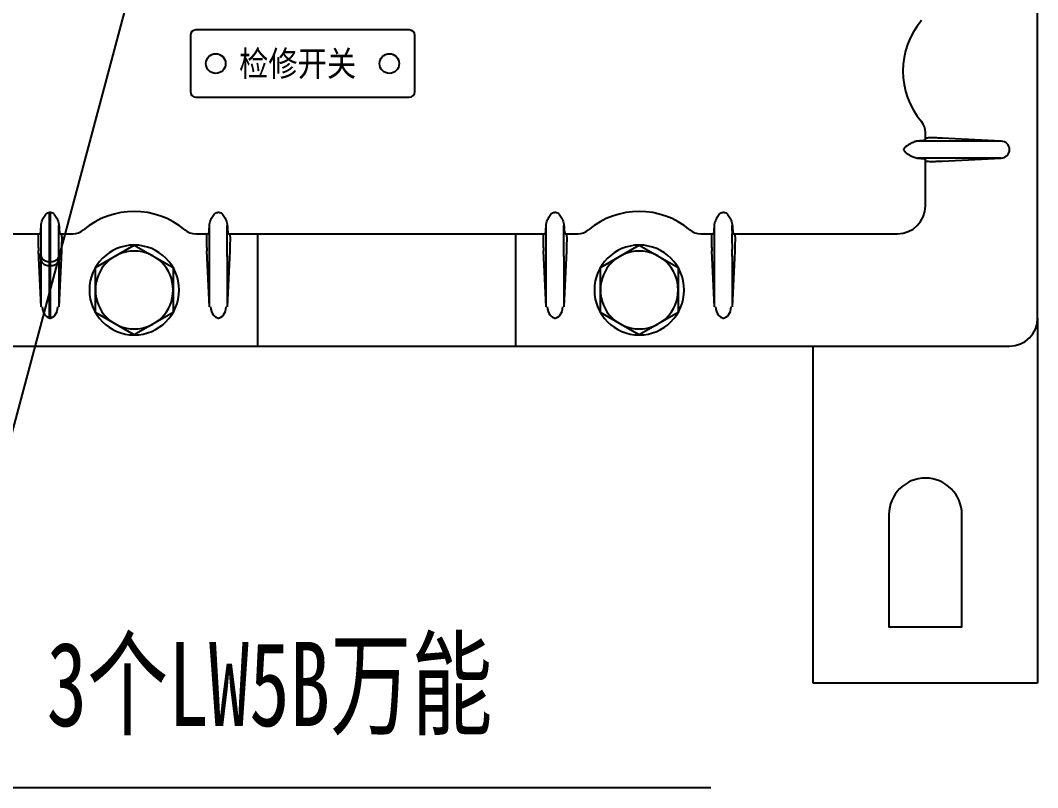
# Model space of a CAD drawing. Extents: x -13620 to 9472, y -41784 to 1902.
# Drawn here: x -560.6 to -379.3, y -40811.7 to -40675 of the extents above; entities that cross this region are included whole.
import ezdxf

# ---------------------------------------------------------------- set-up
doc = ezdxf.new("R2010")
doc.units = 0
doc.header["$LTSCALE"] = 0.5
doc.header["$MEASUREMENT"] = 0
doc.linetypes.add('HIDDEN', pattern=[0.375, 0.25, -0.125])
doc.layers.get('0').update_dxf_attribs({"linetype": 'CONTINUOUS'})
doc.layers.add('3 DIM', color=4, linetype='CONTINUOUS', lineweight=13)
doc.layers.add('TEXT', color=7, linetype='HIDDEN')
doc.styles.get("Standard").update_dxf_attribs({"font": 'isocp.shx', "width": 0.707, "bigfont": 'hztxt.shx'})
doc.styles.add('样式 1', font='')
doc.styles.get('样式 1').set_extended_font_data('SimSun')
doc.dimstyles.new('常用14', dxfattribs={"dimtxt": 14, "dimasz": 14, "dimexe": 3.5, "dimexo": 0, "dimgap": 3.5, "dimtad": 1, "dimtoh": 1, "dimdec": 5, "dimdsep": 46, "dimtxsty": 'Standard', "dimcen": 14, "dimadec": 0, "dimazin": 2, "dimtfac": 1, "dimtdec": 5, "dimtmove": 0, "dimatfit": 3, "dimfxl": 1, "dimtfill": 1, "dimtfillclr": 256, "dimarcsym": 0})

# ---------------------------------------------------------------- blocks, each defined once
blk = doc.blocks.new('M8.G3')
blk.add_lwpolyline([(8, 0), (4, 6.93), (-4, 6.93), (-8, 0), (-4, -6.93), (4, -6.93)], close=True)
for radius in [8, 6.93]:
    blk.add_circle((0, 0), radius)
blk = doc.blocks.new('ASWQDER')
at = {"linetype": 'Continuous'}
for p, q in [((298895.87, -1494.99), (298895.87, -1986.99)), ((298915.87, -1787.77), (298915.87, -1814.22)), ((298902.85, -1814.4), (298912.87, -1813.92)), ((298902.85, -1814.4), (298911.19, -1814.4)), ((298912.4, -1813.94), (298911.19, -1814.4)), ((298900.87, -1815.89), (298900.87, -1816.09)), ((298900.87, -1815.89), (298910.2, -1815.89)), ((298900.87, -1816.09), (298910.2, -1816.09)), ((298910.94, -1816.09), (298910.94, -1815.9)), ((298919.69, -1816.1), (298919.69, -1815.89)), ((298902.85, -1817.59), (298912.87, -1818.06)), ((298902.85, -1817.59), (298911.19, -1817.59)), ((298911.19, -1817.59), (298912.4, -1818.04)), ((298915.87, -1817.77), (298915.87, -1820.04)), ((298915.87, -1841.95), (298915.87, -1844.22)), ((298902.85, -1844.4), (298912.87, -1843.92)), ((298902.85, -1844.4), (298911.19, -1844.4)), ((298900.87, -1845.89), (298900.87, -1846.09)), ((298919.69, -1846.1), (298919.69, -1845.89)), ((298902.85, -1847.59), (298911.19, -1847.59)), ((298902.85, -1847.59), (298912.87, -1848.06)), ((298915.87, -1847.77), (298915.87, -1904.22)), ((298895.87, -1852.99), (298915.87, -1852.99)), ((298895.87, -1898.99), (298915.87, -1898.99)), ((298902.85, -1904.4), (298912.87, -1903.92)), ((298902.85, -1904.4), (298911.19, -1904.4)), ((298900.87, -1905.89), (298900.87, -1906.09)), ((298919.69, -1906.1), (298919.69, -1905.89)), ((298902.85, -1907.59), (298911.19, -1907.59)), ((298902.85, -1907.59), (298912.87, -1908.06)), ((298915.87, -1907.77), (298915.87, -1910.04)), ((298915.87, -1931.95), (298915.87, -1934.22)), ((298902.85, -1934.4), (298912.87, -1933.92)), ((298902.85, -1934.4), (298911.19, -1934.4)), ((298900.87, -1935.89), (298900.87, -1936.09)), ((298919.69, -1936.1), (298919.69, -1935.89)), ((298902.85, -1937.59), (298912.87, -1938.06)), ((298902.85, -1937.59), (298911.19, -1937.59)), ((298915.87, -1937.77), (298915.87, -1966.99)), ((298929.37, -1985.49), (298929.37, -1970.57)), ((298932.37, -1985.49), (298932.37, -1970.56)), ((298920.87, -1971.99), (298929.18, -1971.99)), ((298932.56, -1971.99), (298933.92, -1971.99)), ((298928.83, -1974.99), (298929.37, -1985.49)), ((298932.37, -1985.49), (298932.91, -1974.97)), ((298900.87, -1991.99), (299240.87, -1991.99))]:
    blk.add_line(p, q, dxfattribs=at)
for centre, radius, start, end in [((298918.87, -1820.04), 3, 180, 220.1192), ((298905.87, -1830.99), 14, 319.8808, 40.1192), ((298918.87, -1841.95), 3, 139.8808, 180), ((298918.87, -1910.04), 3, 180, 220.1192), ((298905.87, -1920.99), 14, 319.8808, 40.1192), ((298918.87, -1931.95), 3, 139.8808, 180), ((298920.87, -1966.99), 5, 180, 270), ((298944.87, -1981.99), 14, 49.8808, 130.0981), ((298933.92, -1968.99), 3, 270, 310.0981), ((298900.87, -1986.99), 5, 180, 270)]:
    blk.add_arc(centre, radius, start, end, dxfattribs=at)
for centre, start_param, end_param in [((298902.99, -1816.09), 1.638038, 3.141593), ((298902.99, -1815.89), -3.141593, -1.638038), ((298902.99, -1846.09), 1.638038, 3.141593), ((298902.99, -1845.89), -3.141593, -1.638038), ((298902.99, -1906.09), 1.638038, 3.141593), ((298902.99, -1905.89), 3.141593, 4.645147), ((298902.99, -1936.09), 1.638038, 3.141593), ((298902.99, -1935.89), 3.141593, 4.645147)]:
    blk.add_ellipse(centre, major_axis=(2.12, 0), ratio=0.707107, start_param=start_param, end_param=end_param, dxfattribs=at)
for points, start_tangent, end_tangent in [([(298911.19, -1814.4), (298910.69, -1814.63), (298910.33, -1815.17), (298910.2, -1815.89)], (-0.995495, -0.094809), (0, -1)), ([(298911.94, -1814.4), (298911.44, -1814.63), (298911.08, -1815.18), (298910.94, -1815.9)], (-0.995988, -0.089482), (-0.00395, -0.999992)), ([(298911.19, -1814.4), (298911.56, -1814.4), (298911.94, -1814.4)], (1, 0.000599), (0.999972, -0.007454)), ([(298911.94, -1814.4), (298912.43, -1814.4), (298913, -1814.41), (298913.66, -1814.41), (298914.42, -1814.41), (298915.29, -1814.41), (298916.27, -1814.41)], (0.999972, -0.007453), (0.999998, 0.002176)), ([(298915.26, -1813.87), (298914.57, -1813.87), (298913.73, -1813.89), (298912.87, -1813.92)], (-0.99668, 0.081414), (-0.998868, -0.047565)), ([(298915.87, -1813.94), (298915.71, -1813.89), (298915.26, -1813.87)], (0, 1), (-0.99668, 0.081414)), ([(298915.87, -1814.22), (298916.04, -1814.29), (298916.55, -1814.35), (298917.37, -1814.4)], (0, -1), (0.998593, -0.05302)), ([(298916.27, -1814.41), (298917.37, -1814.4)], (0.999998, 0.002176), (0.999994, 0.003592)), ([(298917.37, -1814.4), (298917.83, -1814.47), (298918.27, -1814.61), (298918.68, -1814.79), (298919.05, -1815.01), (298919.36, -1815.26), (298919.6, -1815.55), (298919.69, -1815.89)], (0.998593, -0.053019), (-0.000001, -1)), ([(298910.2, -1815.89), (298910.57, -1815.9), (298910.94, -1815.9)], (1, 0.000001), (0.999969, -0.007903)), ([(298910.2, -1816.09), (298910.33, -1816.81), (298910.69, -1817.35), (298911.19, -1817.59)], (0, -1), (0.995495, -0.094809)), ([(298910.2, -1816.09), (298910.57, -1816.09), (298910.94, -1816.09)], (1, 0.000002), (0.999969, 0.0079)), ([(298910.94, -1815.9), (298911.49, -1815.9), (298912.12, -1815.9), (298912.85, -1815.9), (298913.68, -1815.91), (298914.63, -1815.91), (298915.7, -1815.9), (298916.9, -1815.9), (298918.23, -1815.9), (298919.69, -1815.89)], (0.999977, -0.006714), (0.999982, 0.006081)), ([(298910.94, -1816.09), (298912.29, -1816.08), (298913.96, -1816.08), (298915.88, -1816.08), (298917.85, -1816.09), (298919.69, -1816.1)], (0.999977, 0.00672), (0.999982, -0.006081)), ([(298910.94, -1816.09), (298911.08, -1816.81), (298911.44, -1817.35), (298911.94, -1817.58)], (0.003952, -0.999992), (0.995982, -0.089553)), ([(298919.69, -1816.1), (298919.6, -1816.43), (298919.36, -1816.72), (298919.05, -1816.98), (298918.68, -1817.19), (298918.27, -1817.37), (298917.83, -1817.51), (298917.37, -1817.58)], (0.000002, -1), (-0.998592, -0.053051)), ([(298911.19, -1817.59), (298911.56, -1817.59), (298911.94, -1817.58)], (1, -0.000598), (0.999972, 0.007453)), ([(298911.94, -1817.58), (298913.01, -1817.58), (298914.31, -1817.58), (298915.8, -1817.58)], (0.999972, 0.007454), (0.999999, -0.001581)), ([(298912.87, -1818.06), (298913.72, -1818.1), (298914.56, -1818.12), (298915.25, -1818.12), (298915.71, -1818.09), (298915.87, -1818.05)], (0.998868, -0.047565), (0, 1)), ([(298915.8, -1817.58), (298917.37, -1817.58)], (0.999999, -0.001581), (0.999994, -0.003593)), ([(298917.37, -1817.58), (298916.55, -1817.64), (298916.04, -1817.7), (298915.87, -1817.77)], (-0.998593, -0.053021), (0, -1)), ([(298911.19, -1844.4), (298911.56, -1844.4), (298911.94, -1844.4)], (1, 0.000599), (0.999972, -0.007454)), ([(298911.94, -1844.4), (298912.43, -1844.4), (298913, -1844.41), (298913.66, -1844.41), (298914.42, -1844.41), (298915.29, -1844.41), (298916.27, -1844.41)], (0.999972, -0.007453), (0.999998, 0.002176)), ([(298915.26, -1843.87), (298914.57, -1843.87), (298913.73, -1843.89), (298912.87, -1843.92)], (-0.99668, 0.081414), (-0.998868, -0.047565)), ([(298915.87, -1843.94), (298915.71, -1843.89), (298915.26, -1843.87)], (0, 1), (-0.99668, 0.081414)), ([(298915.87, -1844.22), (298916.04, -1844.29), (298916.55, -1844.35), (298917.37, -1844.4)], (0, -1), (0.998593, -0.05302)), ([(298916.27, -1844.41), (298917.37, -1844.4)], (0.999998, 0.002176), (0.999994, 0.003592)), ([(298917.37, -1844.4), (298917.83, -1844.47), (298918.27, -1844.61), (298918.68, -1844.79), (298919.05, -1845.01), (298919.36, -1845.26), (298919.6, -1845.55), (298919.69, -1845.89)], (0.998593, -0.053019), (-0.000001, -1)), ([(298919.69, -1846.1), (298919.6, -1846.43), (298919.36, -1846.72), (298919.05, -1846.98), (298918.68, -1847.19), (298918.27, -1847.37), (298917.83, -1847.51), (298917.37, -1847.58)], (0.000002, -1), (-0.998592, -0.053051)), ([(298911.19, -1847.59), (298911.56, -1847.59), (298911.94, -1847.58)], (1, -0.000598), (0.999972, 0.007453)), ([(298911.94, -1847.58), (298913.01, -1847.58), (298914.31, -1847.58), (298915.8, -1847.58)], (0.999972, 0.007454), (0.999999, -0.001581)), ([(298912.87, -1848.06), (298913.72, -1848.1), (298914.56, -1848.12), (298915.25, -1848.12), (298915.71, -1848.09), (298915.87, -1848.05)], (0.998868, -0.047565), (0, 1)), ([(298915.8, -1847.58), (298917.37, -1847.58)], (0.999999, -0.001581), (0.999994, -0.003593)), ([(298917.37, -1847.58), (298916.55, -1847.64), (298916.04, -1847.7), (298915.87, -1847.77)], (-0.998593, -0.053021), (0, -1)), ([(298911.19, -1904.4), (298911.56, -1904.4), (298911.94, -1904.4)], (1, 0.000599), (0.999972, -0.007454)), ([(298911.94, -1904.4), (298912.43, -1904.4), (298913, -1904.41), (298913.66, -1904.41), (298914.42, -1904.41), (298915.29, -1904.41), (298916.27, -1904.41)], (0.999972, -0.007453), (0.999998, 0.002176)), ([(298915.26, -1903.87), (298914.57, -1903.87), (298913.73, -1903.89), (298912.87, -1903.92)], (-0.99668, 0.081414), (-0.998868, -0.047565)), ([(298915.87, -1903.94), (298915.71, -1903.89), (298915.26, -1903.87)], (0, 1), (-0.99668, 0.081414)), ([(298915.87, -1904.22), (298916.04, -1904.29), (298916.55, -1904.35), (298917.37, -1904.4)], (0, -1), (0.998593, -0.05302)), ([(298916.27, -1904.41), (298917.37, -1904.4)], (0.999998, 0.002176), (0.999994, 0.003592)), ([(298917.37, -1904.4), (298917.83, -1904.47), (298918.27, -1904.61), (298918.68, -1904.79), (298919.05, -1905.01), (298919.36, -1905.26), (298919.6, -1905.55), (298919.69, -1905.89)], (0.998593, -0.053019), (-0.000001, -1)), ([(298919.69, -1906.1), (298919.6, -1906.43), (298919.36, -1906.72), (298919.05, -1906.98), (298918.68, -1907.19), (298918.27, -1907.37), (298917.83, -1907.51), (298917.37, -1907.58)], (0.000002, -1), (-0.998592, -0.053051)), ([(298911.19, -1907.59), (298911.56, -1907.59), (298911.94, -1907.58)], (1, -0.000598), (0.999972, 0.007453)), ([(298911.94, -1907.58), (298913.01, -1907.58), (298914.31, -1907.58), (298915.8, -1907.58)], (0.999972, 0.007454), (0.999999, -0.001581)), ([(298912.87, -1908.06), (298913.72, -1908.1), (298914.56, -1908.12), (298915.25, -1908.12), (298915.71, -1908.09), (298915.87, -1908.05)], (0.998868, -0.047565), (0, 1)), ([(298915.8, -1907.58), (298917.37, -1907.58)], (0.999999, -0.001581), (0.999994, -0.003593)), ([(298917.37, -1907.58), (298916.55, -1907.64), (298916.04, -1907.7), (298915.87, -1907.77)], (-0.998593, -0.053021), (0, -1)), ([(298911.19, -1934.4), (298911.56, -1934.4), (298911.94, -1934.4)], (1, 0.000599), (0.999972, -0.007454)), ([(298911.94, -1934.4), (298912.43, -1934.4), (298913, -1934.41), (298913.66, -1934.41), (298914.42, -1934.41), (298915.29, -1934.41), (298916.27, -1934.41)], (0.999972, -0.007453), (0.999998, 0.002176)), ([(298915.26, -1933.87), (298914.57, -1933.87), (298913.73, -1933.89), (298912.87, -1933.92)], (-0.99668, 0.081414), (-0.998868, -0.047565)), ([(298915.87, -1933.94), (298915.71, -1933.89), (298915.26, -1933.87)], (0, 1), (-0.99668, 0.081414)), ([(298915.87, -1934.22), (298916.04, -1934.29), (298916.55, -1934.35), (298917.37, -1934.4)], (0, -1), (0.998593, -0.05302)), ([(298916.27, -1934.41), (298917.37, -1934.4)], (0.999998, 0.002176), (0.999994, 0.003592)), ([(298917.37, -1934.4), (298917.83, -1934.47), (298918.27, -1934.61), (298918.68, -1934.79), (298919.05, -1935.01), (298919.36, -1935.26), (298919.6, -1935.55), (298919.69, -1935.89)], (0.998593, -0.053019), (-0.000001, -1)), ([(298919.69, -1936.1), (298919.6, -1936.43), (298919.36, -1936.72), (298919.05, -1936.98), (298918.68, -1937.19), (298918.27, -1937.37), (298917.83, -1937.51), (298917.37, -1937.58)], (0.000002, -1), (-0.998592, -0.053051)), ([(298911.19, -1937.59), (298911.56, -1937.59), (298911.94, -1937.58)], (1, -0.000598), (0.999972, 0.007453)), ([(298911.94, -1937.58), (298913.01, -1937.58), (298914.31, -1937.58), (298915.8, -1937.58)], (0.999972, 0.007454), (0.999999, -0.001581)), ([(298912.87, -1938.06), (298913.72, -1938.1), (298914.56, -1938.12), (298915.25, -1938.12), (298915.71, -1938.09), (298915.87, -1938.05)], (0.998868, -0.047565), (0, 1)), ([(298915.8, -1937.58), (298917.37, -1937.58)], (0.999999, -0.001581), (0.999994, -0.003593)), ([(298917.37, -1937.58), (298916.55, -1937.64), (298916.04, -1937.7), (298915.87, -1937.77)], (-0.998593, -0.053021), (0, -1)), ([(298932.08, -1969.61), (298931.93, -1969.33), (298931.78, -1969.07), (298931.63, -1968.84), (298931.49, -1968.63), (298931.34, -1968.44), (298931.19, -1968.28), (298931.03, -1968.15), (298930.85, -1968.1), (298930.67, -1968.18), (298930.51, -1968.32), (298930.36, -1968.49), (298930.21, -1968.69), (298930.07, -1968.91), (298929.92, -1969.15), (298929.77, -1969.4), (298929.63, -1969.68), (298929.5, -1969.99), (298929.4, -1970.32)], (-0.443949, 0.896052), (-0.20782, -0.978167)), ([(298929.37, -1970.57), (298929.35, -1970.87), (298929.33, -1971.14), (298929.3, -1971.38), (298929.28, -1971.58), (298929.26, -1971.74), (298929.24, -1971.87), (298929.18, -1971.99)], (-0.079985, -0.996796), (-1, 0)), ([(298929.4, -1970.32), (298929.38, -1970.45), (298929.37, -1970.57)], (-0.20782, -0.978167), (0, -1)), ([(298932.24, -1969.98), (298932.08, -1969.61)], (-0.358025, 0.933712), (-0.444122, 0.895966)), ([(298932.34, -1970.31), (298932.24, -1969.98)], (-0.204795, 0.978805), (-0.358025, 0.933712)), ([(298932.37, -1970.56), (298932.36, -1970.44), (298932.34, -1970.31)], (0, 1), (-0.204795, 0.978805)), ([(298932.56, -1971.99), (298932.51, -1971.88), (298932.48, -1971.75), (298932.46, -1971.59), (298932.44, -1971.38), (298932.42, -1971.15), (298932.4, -1970.87), (298932.37, -1970.56)], (-0.998865, -0.047632), (-0.079665, 0.996822)), ([(298928.8, -1972.46), (298928.78, -1972.95), (298928.78, -1973.54), (298928.8, -1974.23), (298928.83, -1974.99)], (-0.093493, -0.99562), (0.051215, -0.998688)), ([(298928.89, -1971.99), (298928.84, -1972.12), (298928.8, -1972.46)], (-1, 0), (-0.093493, -0.99562)), ([(298929.37, -1985.49), (298929.81, -1986.55), (298930.87, -1986.99), (298931.93, -1986.55), (298932.37, -1985.49)], (0.000001, -1), (-0.000005, 1))]:
    blk.add_spline(points, degree=3, dxfattribs=dict(at, start_tangent=start_tangent, end_tangent=end_tangent))
blk.add_open_spline([(298932.91, -1974.97), (298932.93, -1974.65), (298932.95, -1974.04), (298932.96, -1973.25), (298932.96, -1972.56), (298932.92, -1972.27), (298932.91, -1972.02), (298932.9, -1971.99)], degree=3, knots=[0, 0, 0, 0, 0.969712, 1.802407, 2.446587, 2.869034, 2.962136, 2.962136, 2.962136, 2.962136], dxfattribs=at)
at = {"xscale": -1, "rotation": 180}
for p in [(298905.87, -1830.99), (298905.87, -1920.99)]:
    blk.add_blockref('M8.G3', p, dxfattribs=at)
blk = doc.blocks.new('A$C52FD3845')
at = {"layer": 'TEXT', "color": 0, "linetype": 'ByBlock', "lineweight": -3}
for p, q in [((0, 0), (0, 40)), ((0, 40), (60, 40)), ((65, 0), (0, 0))]:
    blk.add_line(p, q, dxfattribs=at)
blk.add_lwpolyline([(30, 26.5), (10, 26.5), (10, 13.5), (30, 13.5)], dxfattribs=at)
blk.add_arc((30, 20), 6.5, 270, 90, dxfattribs=at)

msp = doc.modelspace()

# ---------------------------------------------------------------- linework, layer by layer
at = {"ltscale": 10}
msp.add_lwpolyline([(-529.28033, -40688.70564), (-491.28033, -40688.70564, 0.414213562), (-490.28033, -40687.70564), (-490.28033, -40677.70564, 0.414213562), (-491.28033, -40676.70564), (-529.28033, -40676.70564, 0.414213562), (-530.28033, -40677.70564), (-530.28033, -40687.70564, 0.414213562)], format="xyb", close=True, dxfattribs=at)
for centre in [(-525.74604, -40682.70564), (-494.81461, -40682.70564)]:
    msp.add_circle(centre, 1.75, dxfattribs=at)

# ---------------------------------------------------------------- block references
at = {"rotation": 90}
for name, p in [('ASWQDER', (-2371.2725, -339628.89967)), ('A$C52FD3845', (-379.28034, -40793.02845))]:
    msp.add_blockref(name, p, dxfattribs=at)

# ---------------------------------------------------------------- texts
at = {"ltscale": 10, "style": '样式 1', "width": 0.85}
msp.add_text('检修开关', height=4.5, dxfattribs=at).set_placement((-521.59584, -40684.95321))
at = {"layer": '3 DIM', "lineweight": -3, "insert": (-555.89389, -40785.69186), "char_height": 15, "width": 216.7689975, "attachment_point": 1}
msp.add_mtext('{\\fFangSong_GB2312|b0|i0|c134|p49;3个LW5B万能}', dxfattribs=at)

# ---------------------------------------------------------------- leaders
at = {"layer": '3 DIM', "lineweight": -3}
for points in [[(-630.7912, -40631.5673), (-579.03157, -40811.65055), (-437.53974, -40811.65055)], [(-530.79917, -40631.50069), (-579.03157, -40811.65055)]]:
    msp.add_leader(points, dimstyle='常用14', override={"dimgap": 3.5, "dimtad": 0, "dimfxl": 1.25, "dimtfillclr": 256}, dxfattribs=at)

doc.saveas('drawing.dxf')
